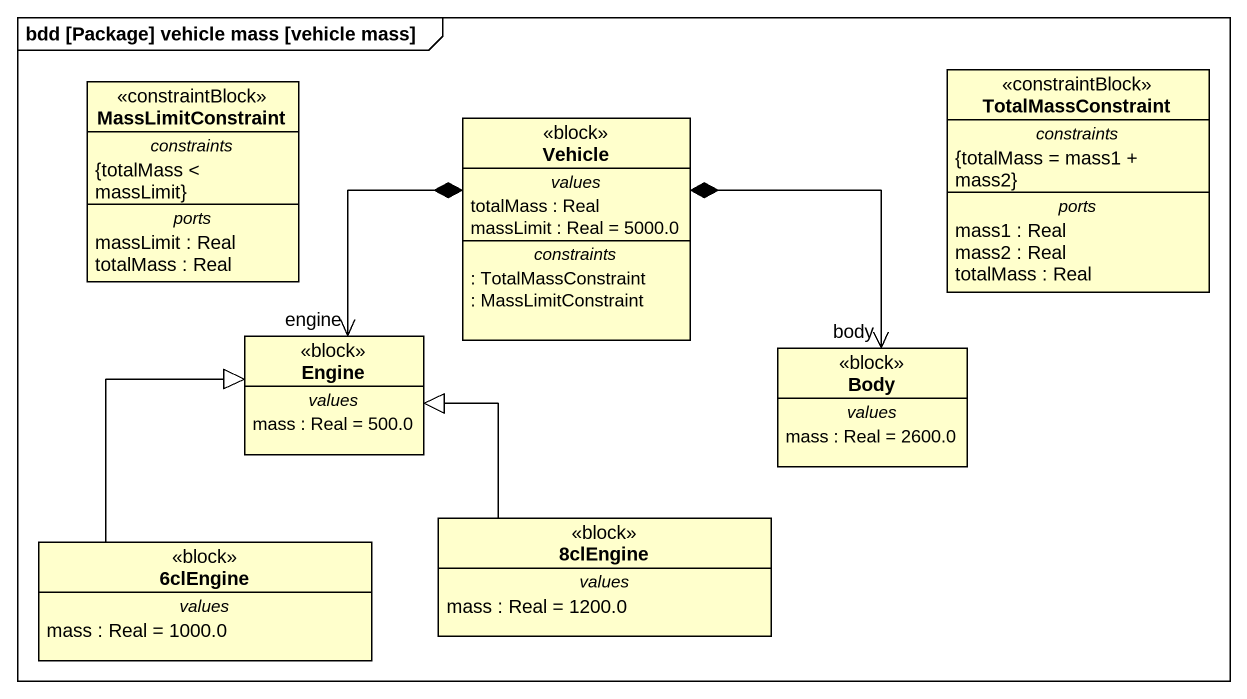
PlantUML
@startuml
mainframe bdd [Package] vehicle mass [vehicle mass]
hide circle
hide empty members
class TotalMassConstraint <<constraintBlock>> {
  -- constraints --
  {totalMass = mass1 + mass2}
  -- ports --
  mass1 : Real
  mass2 : Real
  totalMass : Real
}
class MassLimitConstraint <<constraintBlock>> {
  -- constraints --
  {totalMass < massLimit}
  -- ports --
  massLimit : Real
  totalMass : Real
}
class Vehicle <<block>> {
  -- values --
  totalMass : Real
  massLimit : Real = 5000.0
  -- constraints --
  : TotalMassConstraint
  : MassLimitConstraint
}
class Engine <<block>> {
  -- values --
  mass : Real = 500.0
}
class Body <<block>> {
  -- values --
  mass : Real = 2600.0
}
class "6clEngine" as c6clEngine <<block>> {
  -- values --
  mass : Real = 1000.0
}
class "8clEngine" as c8clEngine <<block>> {
  -- values --
  mass : Real = 1200.0
}
Vehicle *--> "engine" Engine
Vehicle *--> "body" Body
c6clEngine -up-|> Engine
c8clEngine -up-|> Engine
@enduml
